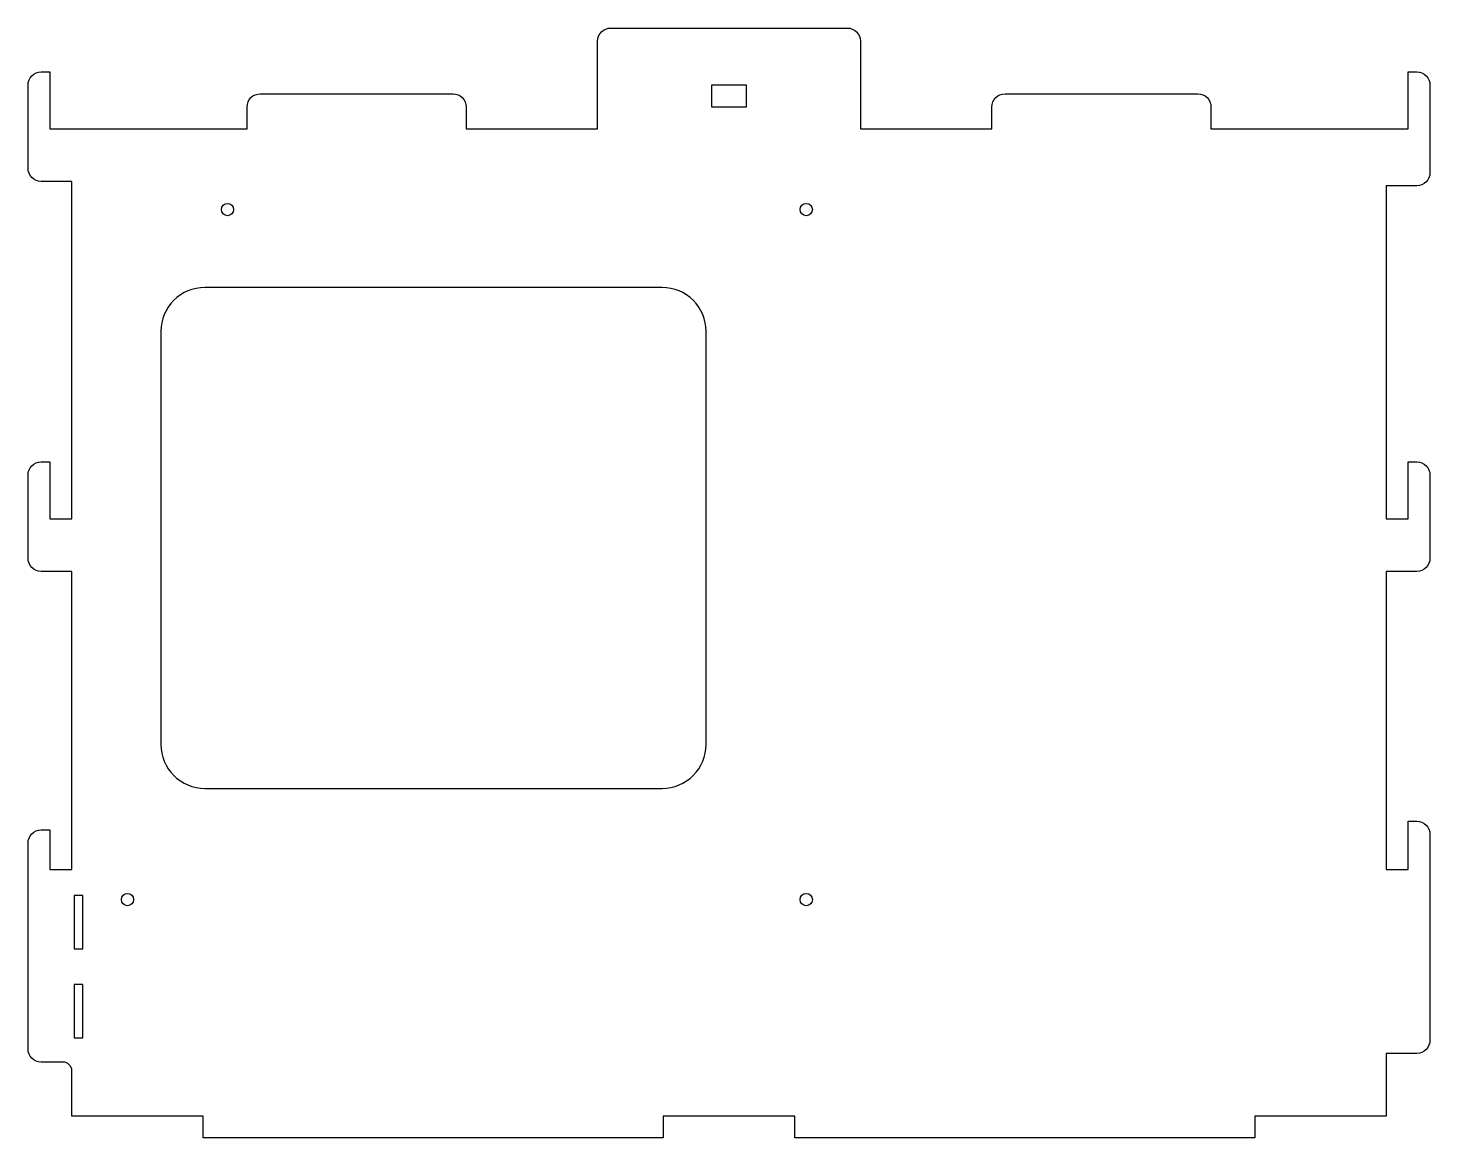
# Model space of a CAD drawing. Header units: millimetres. Extents: x -720 to -400, y 5 to 258.
import ezdxf

# ---------------------------------------------------------------- set-up
doc = ezdxf.new("R2010")
doc.units = ezdxf.units.MM
doc.layers.get('0').update_dxf_attribs({"linetype": 'CONTINUOUS'})

msp = doc.modelspace()

# ---------------------------------------------------------------- linework, layer by layer
for points in [[(-710.02, 171.91), (-710.02, 221.91), (-710.02, 222.91), (-717.02, 222.91, -0.414214), (-720.02, 225.91), (-720.02, 244.91, -0.414214), (-717.02, 247.91), (-715.02, 247.91), (-715.02, 234.91), (-670.02, 234.91), (-670.02, 239.91, -0.414214), (-667.02, 242.91), (-623.02, 242.91, -0.414214), (-620.02, 239.91), (-620.02, 234.91), (-590.02, 234.91), (-590.02, 254.91, -0.414214), (-587.02, 257.91), (-533.02, 257.91, -0.414214), (-530.02, 254.91), (-530.02, 234.91), (-500.02, 234.91), (-500.02, 239.91, -0.414214), (-497.02, 242.91), (-453.02, 242.91, -0.414214), (-450.02, 239.91), (-450.02, 234.91), (-405.02, 234.91), (-405.02, 247.91), (-403.02, 247.91, -0.414214), (-400.02, 244.91), (-400.02, 224.91, -0.414214), (-403.02, 221.91), (-410.02, 221.91), (-410.02, 145.91), (-405.02, 145.91), (-405.02, 158.91), (-403.02, 158.91, -0.414214), (-400.02, 155.91), (-400.02, 136.91, -0.414214), (-403.02, 133.91), (-410.02, 133.91), (-410.02, 65.91), (-405.02, 65.91), (-405.02, 76.91), (-403.02, 76.91, -0.414214), (-400.02, 73.91), (-400.02, 26.91, -0.414214), (-403.02, 23.91), (-410.02, 23.91), (-410.02, 9.61), (-440.02, 9.61), (-440.02, 4.61), (-545.02, 4.61), (-545.02, 9.61), (-575.02, 9.61), (-575.02, 4.61), (-680.02, 4.61), (-680.02, 9.61), (-710.02, 9.61), (-710.02, 19.91, 0.414214), (-712.02, 21.91), (-717.02, 21.91, -0.414214), (-720.02, 24.91), (-720.02, 71.91, -0.414214), (-717.02, 74.91), (-715.02, 74.91), (-715.02, 65.91), (-710.02, 65.91), (-710.02, 133.91), (-717.02, 133.91, -0.414214), (-720.02, 136.91), (-720.02, 155.91, -0.414214), (-717.02, 158.91), (-715.02, 158.91), (-715.02, 145.91), (-710.02, 145.91)], [(-565.24, 94.4), (-565.24, 188.7, 0.414214), (-575.24, 198.7), (-679.7, 198.7, 0.414214), (-689.7, 188.7), (-689.7, 94.4, 0.414214), (-679.7, 84.4), (-575.24, 84.4, 0.414214)]]:
    msp.add_lwpolyline(points, format="xyb", close=True)
for points in [[(-564.02, 239.91), (-556.02, 239.91), (-556.02, 244.91), (-564.02, 244.91)], [(-709.5, 47.77), (-707.48, 47.77), (-707.48, 59.97), (-709.5, 59.97)], [(-707.48, 27.45), (-707.48, 39.65), (-709.5, 39.65), (-709.5, 27.45)]]:
    msp.add_lwpolyline(points, close=True)
for centre in [(-674.5, 216.48), (-542.38, 216.48), (-697.32, 59), (-542.38, 59)]:
    msp.add_circle(centre, 1.4)

doc.saveas('drawing.dxf')
